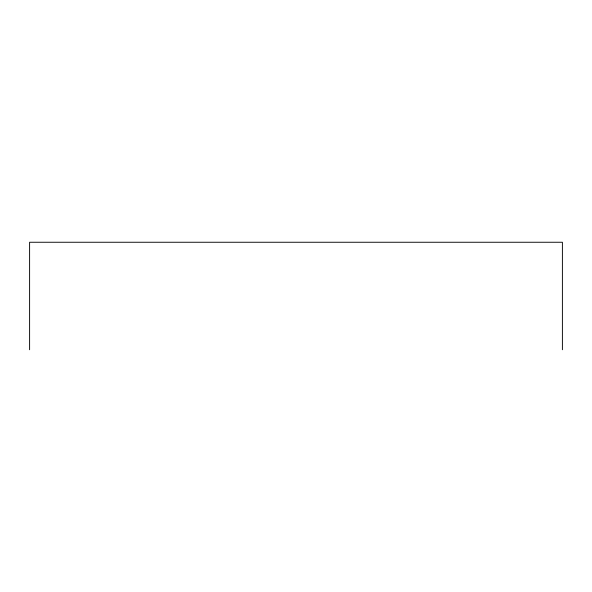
<?xml version="1.0" encoding="UTF-8"?>
<svg xmlns="http://www.w3.org/2000/svg" width="592" height="592" viewBox="0 0 592 592"><rect width="100%" height="100%" fill="white"/><g stroke="black" fill="none" stroke-linecap="round" stroke-linejoin="round"><path stroke-width="0.89" d="M562.4 349.746L562.4 242.254L29.6 242.254L29.6 349.746"/></g></svg>
